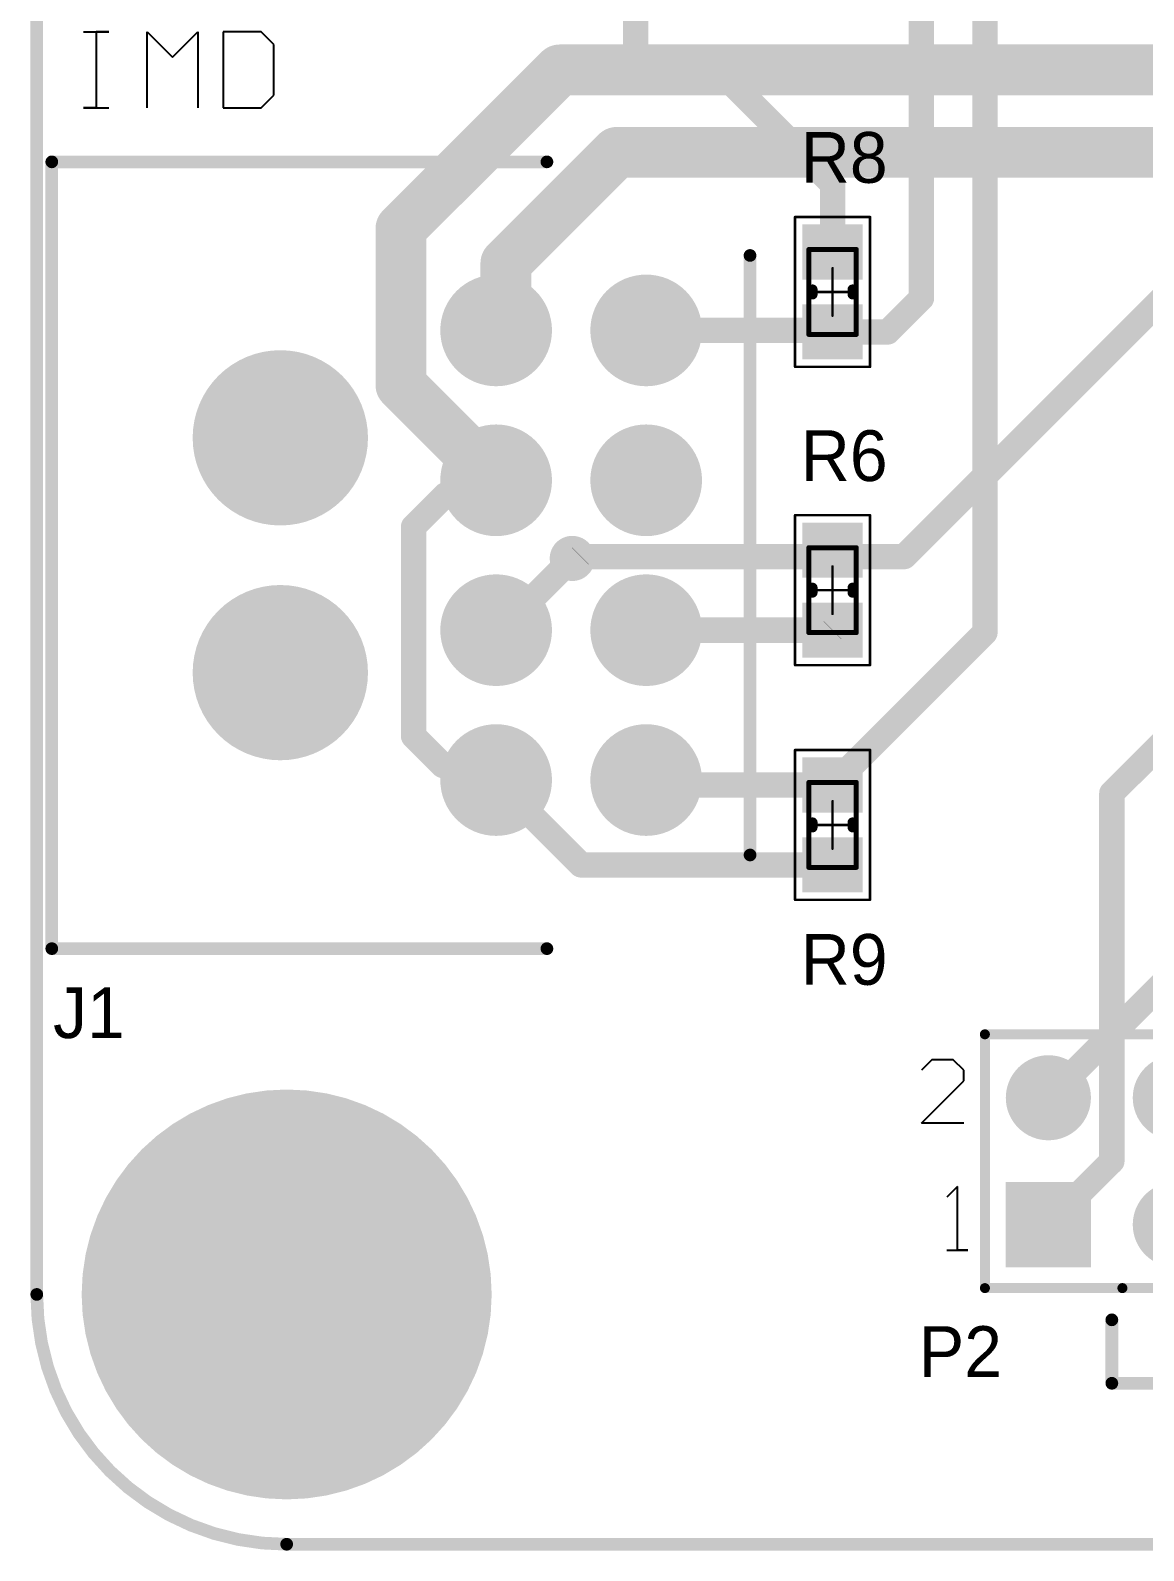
# Model space of a CAD drawing. Header units: millimetres. Extents: x 33 to 205, y 32 to 95.
# Drawn here: x 32.97 to 55.24, y 32.97 to 63.4 of the extents above; entities that cross this region are included whole.
import ezdxf

# ---------------------------------------------------------------- set-up
doc = ezdxf.new("R2010")
doc.units = ezdxf.units.MM
for name, color, linetype in [('BottomLayer', 5, 'Continuous'), ('BottomSolder', 6, 'Continuous'), ('Mechanical13', 56, 'Continuous'), ('Mechanical15', 56, 'Continuous'), ('Mechanical2', 216, 'Continuous'), ('MultiLayer', 9, 'Continuous'), ('PadHoleLayer', 156, 'Continuous'), ('TopLayer', 1, 'Continuous'), ('TopOverlay', 2, 'Continuous'), ('TopPaste', 8, 'Continuous'), ('TopSolder', 216, 'Continuous'), ('ViaHoleLayer', 16, 'Continuous')]:
    doc.layers.add(name, color=color, linetype=linetype)

# ---------------------------------------------------------------- blocks, each defined once
blk = doc.blocks.new('M________2X4_R_TH_9')
at = {"layer": 'BottomLayer', "const_width": 1.016}
for points in [[(-5.008001159999999, 7.320000599999999, 1), (-3.99200116, 7.320000599999999, 1)], [(-2.00799954, 7.320000599999999, 1), (-0.99199954, 7.320000599999999, 1)], [(0.99199954, 7.320000599999999, 1), (2.00799954, 7.320000599999999, 1)], [(3.99200116, 7.320000599999999, 1), (5.008001159999999, 7.320000599999999, 1)], [(-5.008001159999999, 4.318000000000001, 1), (-3.99200116, 4.318000000000001, 1)], [(-2.00799954, 4.318000000000001, 1), (-0.99199954, 4.318000000000001, 1)], [(0.99199954, 4.318000000000001, 1), (2.00799954, 4.318000000000001, 1)], [(3.99200116, 4.318000000000001, 1), (5.008001159999999, 4.318000000000001, 1)]]:
    blk.add_lwpolyline(points, format="xyb", close=True, dxfattribs=at)
at = {"layer": 'BottomSolder'}
for points, const_width in [([(-5.05880116, 7.320000599999999, 1), (-3.94120116, 7.320000599999999, 1)], 1.1176), ([(-2.05879954, 7.320000599999999, 1), (-0.94119954, 7.320000599999999, 1)], 1.1176), ([(0.94119954, 7.320000599999999, 1), (2.05879954, 7.320000599999999, 1)], 1.1176), ([(3.94120116, 7.320000599999999, 1), (5.05880116, 7.320000599999999, 1)], 1.1176), ([(-5.05880116, 4.318000000000001, 1), (-3.94120116, 4.318000000000001, 1)], 1.1176), ([(-2.05879954, 4.318000000000001, 1), (-0.94119954, 4.318000000000001, 1)], 1.1176), ([(0.94119954, 4.318000000000001, 1), (2.05879954, 4.318000000000001, 1)], 1.1176), ([(3.94120116, 4.318000000000001, 1), (5.05880116, 4.318000000000001, 1)], 1.1176), ([(-3.22699888, 0, 1), (-1.47300188, 0, 1)], 1.75399954), ([(1.47300188, 0, 1), (3.22699888, 0, 1)], 1.75399954)]:
    blk.add_lwpolyline(points, format="xyb", close=True, dxfattribs=dict(at, const_width=const_width))
at = {"layer": 'MultiLayer', "const_width": 1.016}
for points in [[(-5.008001159999999, 7.320000599999999, 1), (-3.99200116, 7.320000599999999, 1)], [(-2.00799954, 7.320000599999999, 1), (-0.99199954, 7.320000599999999, 1)], [(0.99199954, 7.320000599999999, 1), (2.00799954, 7.320000599999999, 1)], [(3.99200116, 7.320000599999999, 1), (5.008001159999999, 7.320000599999999, 1)], [(-5.008001159999999, 4.318000000000001, 1), (-3.99200116, 4.318000000000001, 1)], [(-2.00799954, 4.318000000000001, 1), (-0.99199954, 4.318000000000001, 1)], [(0.99199954, 4.318000000000001, 1), (2.00799954, 4.318000000000001, 1)], [(3.99200116, 4.318000000000001, 1), (5.008001159999999, 4.318000000000001, 1)]]:
    blk.add_lwpolyline(points, format="xyb", close=True, dxfattribs=at)
at = {"layer": 'PadHoleLayer'}
for points, const_width in [([(-4.75400116, 7.320000599999999, 1), (-4.24600116, 7.320000599999999, 1)], 0.508), ([(-1.75399954, 7.320000599999999, 1), (-1.24599954, 7.320000599999999, 1)], 0.508), ([(1.24599954, 7.320000599999999, 1), (1.75399954, 7.320000599999999, 1)], 0.508), ([(4.24600116, 7.320000599999999, 1), (4.75400116, 7.320000599999999, 1)], 0.508), ([(-4.75400116, 4.318000000000001, 1), (-4.24600116, 4.318000000000001, 1)], 0.508), ([(-1.75399954, 4.318000000000001, 1), (-1.24599954, 4.318000000000001, 1)], 0.508), ([(1.24599954, 4.318000000000001, 1), (1.75399954, 4.318000000000001, 1)], 0.508), ([(4.24600116, 4.318000000000001, 1), (4.75400116, 4.318000000000001, 1)], 0.508), ([(-3.09999888, 0, 1), (-1.60000188, 0, 1)], 1.49999954), ([(1.60000188, 0, 1), (3.09999888, 0, 1)], 1.49999954)]:
    blk.add_lwpolyline(points, format="xyb", close=True, dxfattribs=dict(at, const_width=const_width))
at = {"layer": 'TopLayer', "const_width": 1.016}
for points in [[(-5.008001159999999, 7.320000599999999, 1), (-3.99200116, 7.320000599999999, 1)], [(-2.00799954, 7.320000599999999, 1), (-0.99199954, 7.320000599999999, 1)], [(0.99199954, 7.320000599999999, 1), (2.00799954, 7.320000599999999, 1)], [(3.99200116, 7.320000599999999, 1), (5.008001159999999, 7.320000599999999, 1)], [(-5.008001159999999, 4.318000000000001, 1), (-3.99200116, 4.318000000000001, 1)], [(-2.00799954, 4.318000000000001, 1), (-0.99199954, 4.318000000000001, 1)], [(0.99199954, 4.318000000000001, 1), (2.00799954, 4.318000000000001, 1)], [(3.99200116, 4.318000000000001, 1), (5.008001159999999, 4.318000000000001, 1)]]:
    blk.add_lwpolyline(points, format="xyb", close=True, dxfattribs=at)
at = {"layer": 'TopOverlay', "const_width": 0.254}
for points in [[(6.000000699999999, 9.398), (-6.000000699999999, 9.398)], [(-7.874, -4.571999999999999), (-7.874, 5.334)], [(7.874, -4.571999999999999), (7.874, 5.334)], [(7.874, -4.571999999999999), (-7.874, -4.571999999999999)]]:
    blk.add_lwpolyline(points, dxfattribs=at)
at = {"layer": 'TopOverlay', "const_width": 0.127}
for points in [[(-6.0635007, 9.398, 1), (-5.9365007, 9.398, 1)], [(5.9365007, 9.398, 1), (6.0635007, 9.398, 1)], [(-7.9375, 5.334, 1), (-7.810499999999999, 5.334, 1)], [(7.810499999999999, 5.334, 1), (7.9375, 5.334, 1)], [(-7.9375, -4.571999999999999, 1), (-7.810499999999999, -4.571999999999999, 1)], [(-7.9375, -4.571999999999999, 1), (-7.810499999999999, -4.571999999999999, 1)], [(7.810499999999999, -4.571999999999999, 1), (7.9375, -4.571999999999999, 1)], [(7.810499999999999, -4.571999999999999, 1), (7.9375, -4.571999999999999, 1)]]:
    blk.add_lwpolyline(points, format="xyb", close=True, dxfattribs=at)
at = {"layer": 'TopSolder'}
for points, const_width in [([(-5.05880116, 7.320000599999999, 1), (-3.94120116, 7.320000599999999, 1)], 1.1176), ([(-2.05879954, 7.320000599999999, 1), (-0.94119954, 7.320000599999999, 1)], 1.1176), ([(0.94119954, 7.320000599999999, 1), (2.05879954, 7.320000599999999, 1)], 1.1176), ([(3.94120116, 7.320000599999999, 1), (5.05880116, 7.320000599999999, 1)], 1.1176), ([(-5.05880116, 4.318000000000001, 1), (-3.94120116, 4.318000000000001, 1)], 1.1176), ([(-2.05879954, 4.318000000000001, 1), (-0.94119954, 4.318000000000001, 1)], 1.1176), ([(0.94119954, 4.318000000000001, 1), (2.05879954, 4.318000000000001, 1)], 1.1176), ([(3.94120116, 4.318000000000001, 1), (5.05880116, 4.318000000000001, 1)], 1.1176), ([(-3.22699888, 0, 1), (-1.47300188, 0, 1)], 1.75399954), ([(1.47300188, 0, 1), (3.22699888, 0, 1)], 1.75399954)]:
    blk.add_lwpolyline(points, format="xyb", close=True, dxfattribs=dict(at, const_width=const_width))
blk = doc.blocks.new('RESC0603_1608__N_22')
at = {"layer": 'Mechanical13', "const_width": 0.0999998}
for points in [[(-0.8499983, 0.47499778), (0.8500008399999999, 0.47499778)], [(-0.8499983, 0.47499778), (-0.8499983, -0.47500032)], [(0.8500008399999999, 0.47499778), (0.8500008399999999, -0.47500032)], [(-0.8499983, -0.47500032), (0.8500008399999999, -0.47500032)]]:
    blk.add_lwpolyline(points, dxfattribs=at)
at = {"layer": 'Mechanical13', "const_width": 0.0499999}
for points in [[(-0.8749969799999999, 0.47499778, 1), (-0.8249996199999998, 0.47499778, 1)], [(-0.8749969799999999, 0.47499778, 1), (-0.8249996199999998, 0.47499778, 1)], [(0.8250021599999999, 0.47499778, 1), (0.87499952, 0.47499778, 1)], [(0.8250021599999999, 0.47499778, 1), (0.87499952, 0.47499778, 1)], [(-0.8749969799999999, -0.47500032, 1), (-0.8249996199999998, -0.47500032, 1)], [(-0.8749969799999999, -0.47500032, 1), (-0.8249996199999998, -0.47500032, 1)], [(0.8250021599999999, -0.47500032, 1), (0.87499952, -0.47500032, 1)], [(0.8250021599999999, -0.47500032, 1), (0.87499952, -0.47500032, 1)]]:
    blk.add_lwpolyline(points, format="xyb", close=True, dxfattribs=at)
at = {"layer": 'Mechanical15', "const_width": 0.0499999}
for points in [[(-1.49999954, 0.7499985), (1.50000208, 0.7499985)], [(-1.49999954, 0.7499985), (-1.49999954, -0.75000104)], [(1.50000208, 0.7499985), (1.50000208, -0.75000104)], [(2.54e-06, 0.47499778), (2.54e-06, -0.47500032)], [(-0.47499778, 0), (0.47500286, 0)], [(-1.49999954, -0.75000104), (1.50000208, -0.75000104)]]:
    blk.add_lwpolyline(points, dxfattribs=at)
at = {"layer": 'Mechanical15', "const_width": 0.02499868}
for points in [[(-1.51249888, 0.7499985, 1), (-1.4875002, 0.7499985, 1)], [(-1.51249888, 0.7499985, 1), (-1.4875002, 0.7499985, 1)], [(1.48750274, 0.7499985, 1), (1.51250142, 0.7499985, 1)], [(1.48750274, 0.7499985, 1), (1.51250142, 0.7499985, 1)], [(-0.0124968, 0.47499778, 1), (0.01250188, 0.47499778, 1)], [(-0.48749712, 0, 1), (-0.46249844, 0, 1)], [(0.46250352, 0, 1), (0.4875022, 0, 1)], [(-0.0124968, -0.47500032, 1), (0.01250188, -0.47500032, 1)], [(-1.51249888, -0.75000104, 1), (-1.4875002, -0.75000104, 1)], [(-1.51249888, -0.75000104, 1), (-1.4875002, -0.75000104, 1)], [(1.48750274, -0.75000104, 1), (1.51250142, -0.75000104, 1)], [(1.48750274, -0.75000104, 1), (1.51250142, -0.75000104, 1)]]:
    blk.add_lwpolyline(points, format="xyb", close=True, dxfattribs=at)
at = {"layer": 'TopLayer'}
for points in [[(-0.3499993, -0.499999), (-0.3499993, 0.499999), (-1.2499975, -0.499999), (-1.2499975, 0.499999)], [(1.25000004, -0.499999), (1.25000004, 0.499999), (0.35000184, -0.499999), (0.35000184, 0.499999)]]:
    blk.add_solid(points, dxfattribs=at)
at = {"layer": 'TopOverlay', "const_width": 0.1999996}
for points in [[(-0.0499999, 0.3999992), (0.0499999, 0.3999992)], [(-0.0499999, -0.3999992), (0.0499999, -0.3999992)]]:
    blk.add_lwpolyline(points, dxfattribs=at)
at = {"layer": 'TopOverlay', "const_width": 0.0999998}
for points in [[(-0.0999998, 0.3999992, 1), (0, 0.3999992, 1)], [(0, 0.3999992, 1), (0.0999998, 0.3999992, 1)], [(-0.0999998, -0.3999992, 1), (0, -0.3999992, 1)], [(0, -0.3999992, 1), (0.0999998, -0.3999992, 1)]]:
    blk.add_lwpolyline(points, format="xyb", close=True, dxfattribs=at)
at = {"layer": 'TopPaste'}
for points in [[(-0.3499993, -0.499999), (-0.3499993, 0.499999), (-1.2499975, -0.499999), (-1.2499975, 0.499999)], [(1.25000004, -0.499999), (1.25000004, 0.499999), (0.35000184, -0.499999), (0.35000184, 0.499999)]]:
    blk.add_solid(points, dxfattribs=at)
at = {"layer": 'TopSolder'}
for points in [[(-0.2483993, -0.601599), (-0.2483993, 0.601599), (-1.3515975, -0.601599), (-1.3515975, 0.601599)], [(1.35160004, -0.601599), (1.35160004, 0.601599), (0.24840184, -0.601599), (0.24840184, 0.601599)]]:
    blk.add_solid(points, dxfattribs=at)
blk = doc.blocks.new('RESC0603_1608__N_23')
at = {"layer": 'Mechanical13', "const_width": 0.0999998}
for points in [[(0.8500008399999999, 0.47499778), (-0.8499983, 0.47499778)], [(-0.8499983, -0.47500032), (-0.8499983, 0.47499778)], [(0.8500008399999999, -0.47500032), (0.8500008399999999, 0.47499778)], [(0.8500008399999999, -0.47500032), (-0.8499983, -0.47500032)]]:
    blk.add_lwpolyline(points, dxfattribs=at)
at = {"layer": 'Mechanical13', "const_width": 0.0499999}
for points in [[(-0.8749969799999999, 0.47499778, 1), (-0.8249996199999998, 0.47499778, 1)], [(-0.8749969799999999, 0.47499778, 1), (-0.8249996199999998, 0.47499778, 1)], [(0.8250021599999999, 0.47499778, 1), (0.87499952, 0.47499778, 1)], [(0.8250021599999999, 0.47499778, 1), (0.87499952, 0.47499778, 1)], [(-0.8749969799999999, -0.47500032, 1), (-0.8249996199999998, -0.47500032, 1)], [(-0.8749969799999999, -0.47500032, 1), (-0.8249996199999998, -0.47500032, 1)], [(0.8250021599999999, -0.47500032, 1), (0.87499952, -0.47500032, 1)], [(0.8250021599999999, -0.47500032, 1), (0.87499952, -0.47500032, 1)]]:
    blk.add_lwpolyline(points, format="xyb", close=True, dxfattribs=at)
at = {"layer": 'Mechanical15', "const_width": 0.0499999}
for points in [[(1.50000208, 0.7499985), (-1.49999954, 0.7499985)], [(-1.49999954, -0.75000104), (-1.49999954, 0.7499985)], [(1.50000208, -0.75000104), (1.50000208, 0.7499985)], [(2.54e-06, -0.47500032), (2.54e-06, 0.47499778)], [(0.47500286, 0), (-0.47499778, 0)], [(1.50000208, -0.75000104), (-1.49999954, -0.75000104)]]:
    blk.add_lwpolyline(points, dxfattribs=at)
at = {"layer": 'Mechanical15', "const_width": 0.02499868}
for points in [[(-1.51249888, 0.7499985, 1), (-1.4875002, 0.7499985, 1)], [(-1.51249888, 0.7499985, 1), (-1.4875002, 0.7499985, 1)], [(1.48750274, 0.7499985, 1), (1.51250142, 0.7499985, 1)], [(1.48750274, 0.7499985, 1), (1.51250142, 0.7499985, 1)], [(-0.0124968, 0.47499778, 1), (0.01250188, 0.47499778, 1)], [(-0.48749712, 0, 1), (-0.46249844, 0, 1)], [(0.46250352, 0, 1), (0.4875022, 0, 1)], [(-0.0124968, -0.47500032, 1), (0.01250188, -0.47500032, 1)], [(-1.51249888, -0.75000104, 1), (-1.4875002, -0.75000104, 1)], [(-1.51249888, -0.75000104, 1), (-1.4875002, -0.75000104, 1)], [(1.48750274, -0.75000104, 1), (1.51250142, -0.75000104, 1)], [(1.48750274, -0.75000104, 1), (1.51250142, -0.75000104, 1)]]:
    blk.add_lwpolyline(points, format="xyb", close=True, dxfattribs=at)
at = {"layer": 'TopLayer'}
for points in [[(-0.3499993, -0.499999), (-0.3499993, 0.499999), (-1.2499975, -0.499999), (-1.2499975, 0.499999)], [(1.25000004, -0.499999), (1.25000004, 0.499999), (0.35000184, -0.499999), (0.35000184, 0.499999)]]:
    blk.add_solid(points, dxfattribs=at)
at = {"layer": 'TopOverlay', "const_width": 0.1999996}
for points in [[(0.0499999, 0.3999992), (-0.0499999, 0.3999992)], [(0.0499999, -0.3999992), (-0.0499999, -0.3999992)]]:
    blk.add_lwpolyline(points, dxfattribs=at)
at = {"layer": 'TopOverlay', "const_width": 0.0999998}
for points in [[(-0.0999998, 0.3999992, 1), (0, 0.3999992, 1)], [(0, 0.3999992, 1), (0.0999998, 0.3999992, 1)], [(-0.0999998, -0.3999992, 1), (0, -0.3999992, 1)], [(0, -0.3999992, 1), (0.0999998, -0.3999992, 1)]]:
    blk.add_lwpolyline(points, format="xyb", close=True, dxfattribs=at)
at = {"layer": 'TopPaste'}
for points in [[(-0.3499993, -0.499999), (-0.3499993, 0.499999), (-1.2499975, -0.499999), (-1.2499975, 0.499999)], [(1.25000004, -0.499999), (1.25000004, 0.499999), (0.35000184, -0.499999), (0.35000184, 0.499999)]]:
    blk.add_solid(points, dxfattribs=at)
at = {"layer": 'TopSolder'}
for points in [[(-0.2483993, -0.601599), (-0.2483993, 0.601599), (-1.3515975, -0.601599), (-1.3515975, 0.601599)], [(1.35160004, -0.601599), (1.35160004, 0.601599), (0.24840184, -0.601599), (0.24840184, 0.601599)]]:
    blk.add_solid(points, dxfattribs=at)
blk = doc.blocks.new('RESC0603_1608__N_25')
at = {"layer": 'Mechanical13', "const_width": 0.0999998}
for points in [[(-0.8499983, 0.47499778), (0.8500008399999999, 0.47499778)], [(-0.8499983, 0.47499778), (-0.8499983, -0.47500032)], [(0.8500008399999999, 0.47499778), (0.8500008399999999, -0.47500032)], [(-0.8499983, -0.47500032), (0.8500008399999999, -0.47500032)]]:
    blk.add_lwpolyline(points, dxfattribs=at)
at = {"layer": 'Mechanical13', "const_width": 0.0499999}
for points in [[(-0.8749969799999999, 0.47499778, 1), (-0.8249996199999998, 0.47499778, 1)], [(-0.8749969799999999, 0.47499778, 1), (-0.8249996199999998, 0.47499778, 1)], [(0.8250021599999999, 0.47499778, 1), (0.87499952, 0.47499778, 1)], [(0.8250021599999999, 0.47499778, 1), (0.87499952, 0.47499778, 1)], [(-0.8749969799999999, -0.47500032, 1), (-0.8249996199999998, -0.47500032, 1)], [(-0.8749969799999999, -0.47500032, 1), (-0.8249996199999998, -0.47500032, 1)], [(0.8250021599999999, -0.47500032, 1), (0.87499952, -0.47500032, 1)], [(0.8250021599999999, -0.47500032, 1), (0.87499952, -0.47500032, 1)]]:
    blk.add_lwpolyline(points, format="xyb", close=True, dxfattribs=at)
at = {"layer": 'Mechanical15', "const_width": 0.0499999}
for points in [[(-1.49999954, 0.7499985), (1.50000208, 0.7499985)], [(-1.49999954, 0.7499985), (-1.49999954, -0.75000104)], [(1.50000208, 0.7499985), (1.50000208, -0.75000104)], [(2.54e-06, 0.47499778), (2.54e-06, -0.47500032)], [(-0.47499778, 0), (0.47500286, 0)], [(-1.49999954, -0.75000104), (1.50000208, -0.75000104)]]:
    blk.add_lwpolyline(points, dxfattribs=at)
at = {"layer": 'Mechanical15', "const_width": 0.02499868}
for points in [[(-1.51249888, 0.7499985, 1), (-1.4875002, 0.7499985, 1)], [(-1.51249888, 0.7499985, 1), (-1.4875002, 0.7499985, 1)], [(1.48750274, 0.7499985, 1), (1.51250142, 0.7499985, 1)], [(1.48750274, 0.7499985, 1), (1.51250142, 0.7499985, 1)], [(-0.0124968, 0.47499778, 1), (0.01250188, 0.47499778, 1)], [(-0.48749712, 0, 1), (-0.46249844, 0, 1)], [(0.46250352, 0, 1), (0.4875022, 0, 1)], [(-0.0124968, -0.47500032, 1), (0.01250188, -0.47500032, 1)], [(-1.51249888, -0.75000104, 1), (-1.4875002, -0.75000104, 1)], [(-1.51249888, -0.75000104, 1), (-1.4875002, -0.75000104, 1)], [(1.48750274, -0.75000104, 1), (1.51250142, -0.75000104, 1)], [(1.48750274, -0.75000104, 1), (1.51250142, -0.75000104, 1)]]:
    blk.add_lwpolyline(points, format="xyb", close=True, dxfattribs=at)
at = {"layer": 'TopLayer'}
for points in [[(-0.3499993, -0.499999), (-0.3499993, 0.499999), (-1.2499975, -0.499999), (-1.2499975, 0.499999)], [(1.25000004, -0.499999), (1.25000004, 0.499999), (0.35000184, -0.499999), (0.35000184, 0.499999)]]:
    blk.add_solid(points, dxfattribs=at)
at = {"layer": 'TopOverlay', "const_width": 0.1999996}
for points in [[(-0.0499999, 0.3999992), (0.0499999, 0.3999992)], [(-0.0499999, -0.3999992), (0.0499999, -0.3999992)]]:
    blk.add_lwpolyline(points, dxfattribs=at)
at = {"layer": 'TopOverlay', "const_width": 0.0999998}
for points in [[(-0.0999998, 0.3999992, 1), (0, 0.3999992, 1)], [(0, 0.3999992, 1), (0.0999998, 0.3999992, 1)], [(-0.0999998, -0.3999992, 1), (0, -0.3999992, 1)], [(0, -0.3999992, 1), (0.0999998, -0.3999992, 1)]]:
    blk.add_lwpolyline(points, format="xyb", close=True, dxfattribs=at)
at = {"layer": 'TopPaste'}
for points in [[(-0.3499993, -0.499999), (-0.3499993, 0.499999), (-1.2499975, -0.499999), (-1.2499975, 0.499999)], [(1.25000004, -0.499999), (1.25000004, 0.499999), (0.35000184, -0.499999), (0.35000184, 0.499999)]]:
    blk.add_solid(points, dxfattribs=at)
at = {"layer": 'TopSolder'}
for points in [[(-0.2483993, -0.601599), (-0.2483993, 0.601599), (-1.3515975, -0.601599), (-1.3515975, 0.601599)], [(1.35160004, -0.601599), (1.35160004, 0.601599), (0.24840184, -0.601599), (0.24840184, 0.601599)]]:
    blk.add_solid(points, dxfattribs=at)
blk = doc.blocks.new('HDR2X3_48')
at = {"layer": 'BottomLayer', "const_width": 0.7499985}
for points in [[(-0.37500052, 2.54, 1), (0.37500052, 2.54, 1)], [(2.16499948, 2.54, 1), (2.91500052, 2.54, 1)], [(4.70499948, 2.54, 1), (5.45500052, 2.54, 1)], [(2.16499948, 0, 1), (2.91500052, 0, 1)], [(4.70499948, 0, 1), (5.45500052, 0, 1)]]:
    blk.add_lwpolyline(points, format="xyb", close=True, dxfattribs=at)
at = {"layer": 'BottomLayer'}
blk.add_solid([(-0.7499985, -0.7499985), (0.7499985, -0.7499985), (-0.7499985, 0.7499985), (0.7499985, 0.7499985)], dxfattribs=at)
at = {"layer": 'BottomSolder', "const_width": 0.8515985}
for points in [[(-0.42580052, 2.54, 1), (0.42580052, 2.54, 1)], [(2.11419948, 2.54, 1), (2.96580052, 2.54, 1)], [(4.654199479999999, 2.54, 1), (5.50580052, 2.54, 1)], [(2.11419948, 0, 1), (2.96580052, 0, 1)], [(4.654199479999999, 0, 1), (5.50580052, 0, 1)]]:
    blk.add_lwpolyline(points, format="xyb", close=True, dxfattribs=at)
at = {"layer": 'BottomSolder'}
blk.add_solid([(-0.8515985, -0.8515985), (0.8515985, -0.8515985), (-0.8515985, 0.8515985), (0.8515985, 0.8515985)], dxfattribs=at)
at = {"layer": 'MultiLayer', "const_width": 0.7499985}
for points in [[(-0.37500052, 2.54, 1), (0.37500052, 2.54, 1)], [(2.16499948, 2.54, 1), (2.91500052, 2.54, 1)], [(4.70499948, 2.54, 1), (5.45500052, 2.54, 1)], [(2.16499948, 0, 1), (2.91500052, 0, 1)], [(4.70499948, 0, 1), (5.45500052, 0, 1)]]:
    blk.add_lwpolyline(points, format="xyb", close=True, dxfattribs=at)
at = {"layer": 'MultiLayer'}
blk.add_solid([(-0.7499985, -0.7499985), (0.7499985, -0.7499985), (-0.7499985, 0.7499985), (0.7499985, 0.7499985)], dxfattribs=at)
at = {"layer": 'PadHoleLayer', "const_width": 0.4499991}
for points in [[(-0.22500082, 2.54, 1), (0.22500082, 2.54, 1)], [(2.31499918, 2.54, 1), (2.76500082, 2.54, 1)], [(4.85499918, 2.54, 1), (5.30500082, 2.54, 1)], [(-0.22500082, 0, 1), (0.22500082, 0, 1)], [(2.31499918, 0, 1), (2.76500082, 0, 1)], [(4.85499918, 0, 1), (5.30500082, 0, 1)]]:
    blk.add_lwpolyline(points, format="xyb", close=True, dxfattribs=at)
at = {"layer": 'TopLayer', "const_width": 0.7499985}
for points in [[(-0.37500052, 2.54, 1), (0.37500052, 2.54, 1)], [(2.16499948, 2.54, 1), (2.91500052, 2.54, 1)], [(4.70499948, 2.54, 1), (5.45500052, 2.54, 1)], [(2.16499948, 0, 1), (2.91500052, 0, 1)], [(4.70499948, 0, 1), (5.45500052, 0, 1)]]:
    blk.add_lwpolyline(points, format="xyb", close=True, dxfattribs=at)
at = {"layer": 'TopLayer'}
blk.add_solid([(-0.7499985, -0.7499985), (0.7499985, -0.7499985), (-0.7499985, 0.7499985), (0.7499985, 0.7499985)], dxfattribs=at)
at = {"layer": 'TopOverlay'}
for p, q in [((-2.32840276, 3.30158852), (-2.54, 3.08999128)), ((-1.90520574, 3.30158852), (-2.32840276, 3.30158852)), ((-1.69360596, 3.08999128), (-1.90520574, 3.30158852)), ((-1.69360596, 2.87839404), (-1.69360596, 3.08999128)), ((7.02719702, 3.08999128), (6.604, 2.66679426)), ((7.450394039999999, 3.30158852), (7.02719702, 3.08999128)), ((-2.54, 2.032), (-1.69360596, 2.87839404)), ((6.604, 2.66679426), (6.604, 2.24359724)), ((7.23879426, 2.66679426), (6.604, 2.66679426)), ((7.450394039999999, 2.45519702), (7.23879426, 2.66679426)), ((7.450394039999999, 2.24359724), (7.450394039999999, 2.45519702)), ((6.604, 2.24359724), (6.815597239999999, 2.032)), ((7.23879426, 2.032), (7.450394039999999, 2.24359724)), ((-1.69360596, 2.032), (-2.54, 2.032)), ((6.815597239999999, 2.032), (7.23879426, 2.032)), ((-1.82040276, 0.76158852), (-2.032, 0.54999128)), ((-1.82040276, -0.508), (-1.82040276, 0.76158852)), ((7.450394039999999, 0.76158852), (6.604, 0.76158852)), ((6.604, 0.76158852), (6.604, 0.12679426)), ((6.604, 0.12679426), (7.02719702, 0.33839404)), ((7.02719702, 0.33839404), (7.23879426, 0.33839404)), ((7.23879426, 0.33839404), (7.450394039999999, 0.12679426)), ((7.450394039999999, 0.12679426), (7.450394039999999, -0.29640276)), ((6.815597239999999, -0.508), (6.604, -0.29640276)), ((7.450394039999999, -0.29640276), (7.23879426, -0.508)), ((-2.032, -0.508), (-1.60880298, -0.508)), ((-1.60880298, -0.508), (-1.82040276, -0.508)), ((7.23879426, -0.508), (6.815597239999999, -0.508))]:
    blk.add_line(p, q, dxfattribs=at)
at = {"layer": 'TopOverlay', "const_width": 0.1999996}
for points in [[(-1.27, -1.27), (-1.27, 3.81)], [(-1.27, 3.81), (6.35, 3.81)], [(6.35, -1.27), (6.35, 3.81)], [(-1.27, -1.27), (6.35, -1.27)], [(1.4816836, -1.27), (6.35, -1.27)]]:
    blk.add_lwpolyline(points, dxfattribs=at)
at = {"layer": 'TopOverlay', "const_width": 0.0999998}
for points in [[(-1.3199999, 3.81, 1), (-1.2200001, 3.81, 1)], [(-1.3199999, 3.81, 1), (-1.2200001, 3.81, 1)], [(6.300000099999999, 3.81, 1), (6.399999899999999, 3.81, 1)], [(6.300000099999999, 3.81, 1), (6.399999899999999, 3.81, 1)], [(-1.3199999, -1.27, 1), (-1.2200001, -1.27, 1)], [(-1.3199999, -1.27, 1), (-1.2200001, -1.27, 1)], [(1.4316837, -1.27, 1), (1.5316835, -1.27, 1)], [(6.300000099999999, -1.27, 1), (6.399999899999999, -1.27, 1)], [(6.300000099999999, -1.27, 1), (6.399999899999999, -1.27, 1)], [(6.300000099999999, -1.27, 1), (6.399999899999999, -1.27, 1)]]:
    blk.add_lwpolyline(points, format="xyb", close=True, dxfattribs=at)
at = {"layer": 'TopSolder', "const_width": 0.8515985}
for points in [[(-0.42580052, 2.54, 1), (0.42580052, 2.54, 1)], [(2.11419948, 2.54, 1), (2.96580052, 2.54, 1)], [(4.654199479999999, 2.54, 1), (5.50580052, 2.54, 1)], [(2.11419948, 0, 1), (2.96580052, 0, 1)], [(4.654199479999999, 0, 1), (5.50580052, 0, 1)]]:
    blk.add_lwpolyline(points, format="xyb", close=True, dxfattribs=at)
at = {"layer": 'TopSolder'}
blk.add_solid([(-0.8515985, -0.8515985), (0.8515985, -0.8515985), (-0.8515985, 0.8515985), (0.8515985, 0.8515985)], dxfattribs=at)

msp = doc.modelspace()

# ---------------------------------------------------------------- linework, layer by layer
at = {"layer": 'BottomLayer'}
for points, const_width in [([(45.08499999999999, 62.64275), (45.08499999999999, 68.199)], 0.508), ([(45.05325, 62.61099999999999), (87.122, 62.61099999999999)], 1.016), ([(45.05325, 62.61099999999999), (45.08499999999999, 62.64275)], 0.508), ([(44.98975, 60.95999999999999), (182.3085, 60.95999999999999)], 1.016), ([(50.45620083999999, 52.86920083999999), (57.023, 59.43599999999999)], 0.508), ([(43.815, 52.832), (43.85173602, 52.86873602)], 0.508), ([(43.85173602, 52.86873602), (43.9875041, 52.86873602)], 0.508), ([(43.9875041, 52.86873602), (43.98796891999999, 52.86920083999999)], 0.508), ([(43.98796891999999, 52.86920083999999), (50.45620083999999, 52.86920083999999)], 0.508), ([(53.34, 42.037), (56.3420006, 45.03900059999999)], 0.508)]:
    msp.add_lwpolyline(points, dxfattribs=dict(at, const_width=const_width))
for points, const_width in [([(44.79924999999999, 62.61099999999999, 1), (45.30725, 62.61099999999999, 1)], 0.508), ([(44.87824908, 62.61099999999999, 1), (45.22825092, 62.61099999999999, 1)], 0.3499993), ([(44.92625, 62.61099999999999, 1), (45.18025, 62.61099999999999, 1)], 0.254), ([(44.958, 62.64275, 1), (45.212, 62.64275, 1)], 0.254), ([(44.958, 62.64275, 1), (45.212, 62.64275, 1)], 0.254), ([(44.73575, 60.95999999999999, 1), (45.24375, 60.95999999999999, 1)], 0.508), ([(44.81474908, 60.95999999999999, 1), (45.16475092, 60.95999999999999, 1)], 0.3499993), ([(43.63999908, 52.832, 1), (43.99000092, 52.832, 1)], 0.3499993), ([(43.688, 52.832, 1), (43.942, 52.832, 1)], 0.254), ([(43.72473601999999, 52.86873602, 1), (43.97873602, 52.86873602, 1)], 0.254), ([(43.72473601999999, 52.86873602, 1), (43.97873602, 52.86873602, 1)], 0.254), ([(43.8605041, 52.86873602, 1), (44.1145041, 52.86873602, 1)], 0.254), ([(43.8605041, 52.86873602, 1), (44.1145041, 52.86873602, 1)], 0.254), ([(43.86096892, 52.86920083999999, 1), (44.11496892, 52.86920083999999, 1)], 0.254), ([(43.86096892, 52.86920083999999, 1), (44.11496892, 52.86920083999999, 1)], 0.254), ([(50.32920084, 52.86920083999999, 1), (50.58320084, 52.86920083999999, 1)], 0.254), ([(50.32920084, 52.86920083999999, 1), (50.58320084, 52.86920083999999, 1)], 0.254), ([(36.09974999999999, 38.09999999999999, 1), (40.10025, 38.09999999999999, 1)], 4.0005), ([(53.213, 42.037, 1), (53.467, 42.037, 1)], 0.254)]:
    msp.add_lwpolyline(points, format="xyb", close=True, dxfattribs=dict(at, const_width=const_width))
at = {"layer": 'BottomSolder'}
for points, const_width in [([(44.82744907999999, 62.61099999999999, 1), (45.27905092, 62.61099999999999, 1)], 0.4515993), ([(44.76394908, 60.95999999999999, 1), (45.21555092, 60.95999999999999, 1)], 0.4515993), ([(43.58919907999999, 52.832, 1), (44.04080092, 52.832, 1)], 0.4515993), ([(36.04895, 38.09999999999999, 1), (40.15105, 38.09999999999999, 1)], 4.1021)]:
    msp.add_lwpolyline(points, format="xyb", close=True, dxfattribs=dict(at, const_width=const_width))
at = {"layer": 'Mechanical2', "const_width": 0.254}
for points in [[(33.09999984, 38.09999999999999), (33.09999984, 88.09999905999999)], [(38.09999999999999, 33.09998968), (205.10500762, 33.09998968)]]:
    msp.add_lwpolyline(points, dxfattribs=at)
at = {"layer": 'Mechanical2', "const_width": 0.127}
for points in [[(33.03649984, 38.09999999999999, 1), (33.16349984, 38.09999999999999, 1)], [(33.03649984, 38.09999999999999, 1), (33.16349984, 38.09999999999999, 1)], [(38.0365, 33.09999984, 1), (38.1635, 33.09999984, 1)], [(38.0365, 33.09998968, 1), (38.1635, 33.09998968, 1)]]:
    msp.add_lwpolyline(points, format="xyb", close=True, dxfattribs=at)
at = {"layer": 'Mechanical2', "const_width": 0.254}
msp.add_lwpolyline([(38.09999999999999, 33.09999984, -0.4142135623730951), (33.09999984, 38.09999999999999)], format="xyb", dxfattribs=at)
at = {"layer": 'MultiLayer'}
for points, const_width in [([(44.87824908, 62.61099999999999, 1), (45.22825092, 62.61099999999999, 1)], 0.3499993), ([(44.81474908, 60.95999999999999, 1), (45.16475092, 60.95999999999999, 1)], 0.3499993), ([(43.63999908, 52.832, 1), (43.99000092, 52.832, 1)], 0.3499993), ([(36.09974999999999, 38.09999999999999, 1), (40.10025, 38.09999999999999, 1)], 4.0005)]:
    msp.add_lwpolyline(points, format="xyb", close=True, dxfattribs=dict(at, const_width=const_width))
at = {"layer": 'PadHoleLayer', "const_width": 2.0955}
msp.add_lwpolyline([(37.05225, 38.09999999999999, 1), (39.14774999999999, 38.09999999999999, 1)], format="xyb", close=True, dxfattribs=at)
at = {"layer": 'TopLayer'}
for points, const_width in [([(50.8, 58.039), (50.8, 64.77)], 0.508), ([(52.06999999999999, 51.34600093999999), (52.06999999999999, 63.881)], 0.508), ([(40.386, 59.43599999999999), (43.561, 62.61099999999999)], 1.016), ([(43.561, 62.61099999999999), (45.05325, 62.61099999999999)], 1.016), ([(45.05325, 62.61099999999999), (46.736, 62.61099999999999)], 0.508), ([(46.736, 62.61099999999999), (49.022, 60.325)], 0.508), ([(42.48540144, 58.74140144), (44.704, 60.95999999999999)], 1.016), ([(44.704, 60.95999999999999), (44.98975, 60.95999999999999)], 1.016), ([(49.022, 58.96599839999999), (49.022, 60.325)], 0.508), ([(40.386, 56.30099992), (40.386, 59.43599999999999)], 1.016), ([(42.48540144, 57.59040297999999), (42.48540144, 58.74140144)], 1.016), ([(50.12699906, 57.36599906), (50.8, 58.039)], 0.508), ([(42.291, 57.39600154), (42.48540144, 57.59040297999999)], 1.016), ([(45.29300059999999, 57.39600154), (48.99199752, 57.39600154)], 0.508), ([(48.99199752, 57.39600154), (49.022, 57.36599906)], 0.508), ([(49.022, 57.36599906), (50.12699906, 57.36599906)], 0.508), ([(54.60999999999999, 48.133), (63.75399999999999, 57.27699999999999)], 0.508), ([(40.386, 56.30099992), (42.291, 54.39599991999999)], 1.016), ([(41.99939784, 54.10439776), (42.291, 54.39599991999999)], 0.508), ([(40.64, 53.467), (41.27739776, 54.10439776)], 0.508), ([(41.27739776, 54.10439776), (41.99939784, 54.10439776)], 0.508), ([(40.64, 49.276), (40.64, 53.467)], 0.508), ([(48.8941999, 52.86920083999999), (49.022, 52.99700094)], 0.508), ([(42.37900084, 51.39600084), (43.815, 52.832)], 0.508), ([(43.815, 52.832), (43.85220083999999, 52.86920083999999)], 0.508), ([(43.85220083999999, 52.86920083999999), (48.8941999, 52.86920083999999)], 0.508), ([(42.291, 51.39600084), (42.37900084, 51.39600084)], 0.508), ([(45.29300059999999, 51.39600084), (49.02099923999999, 51.39600084)], 0.508), ([(49.02099923999999, 51.39600084), (49.022, 51.3970016)], 0.508), ([(49.022, 48.29800093999999), (52.06999999999999, 51.34600093999999)], 0.508), ([(40.64, 49.276), (41.22839861999999, 48.68760138)], 0.508), ([(41.22839861999999, 48.68760138), (41.99939784, 48.68760138)], 0.508), ([(41.99939784, 48.68760138), (42.291, 48.39599921999999)], 0.508), ([(42.291, 48.39599921999999), (43.98899762, 46.6980016)], 0.508), ([(45.29300059999999, 48.39599921999999), (45.39099888, 48.29800093999999)], 0.508), ([(45.39099888, 48.29800093999999), (49.022, 48.29800093999999)], 0.508), ([(54.60999999999999, 40.767), (54.60999999999999, 48.133)], 0.508), ([(43.98899762, 46.6980016), (49.022, 46.6980016)], 0.508), ([(53.34, 39.49699999999999), (54.60999999999999, 40.767)], 0.508)]:
    msp.add_lwpolyline(points, dxfattribs=dict(at, const_width=const_width))
for points, const_width in [([(43.307, 62.61099999999999, 1), (43.815, 62.61099999999999, 1)], 0.508), ([(43.307, 62.61099999999999, 1), (43.815, 62.61099999999999, 1)], 0.508), ([(44.79924999999999, 62.61099999999999, 1), (45.30725, 62.61099999999999, 1)], 0.508), ([(44.87824908, 62.61099999999999, 1), (45.22825092, 62.61099999999999, 1)], 0.3499993), ([(44.92625, 62.61099999999999, 1), (45.18025, 62.61099999999999, 1)], 0.254), ([(46.60899999999999, 62.61099999999999, 1), (46.863, 62.61099999999999, 1)], 0.254), ([(46.60899999999999, 62.61099999999999, 1), (46.863, 62.61099999999999, 1)], 0.254), ([(44.45, 60.95999999999999, 1), (44.958, 60.95999999999999, 1)], 0.508), ([(44.45, 60.95999999999999, 1), (44.958, 60.95999999999999, 1)], 0.508), ([(44.73575, 60.95999999999999, 1), (45.24375, 60.95999999999999, 1)], 0.508), ([(44.81474908, 60.95999999999999, 1), (45.16475092, 60.95999999999999, 1)], 0.3499993), ([(48.895, 60.325, 1), (49.149, 60.325, 1)], 0.254), ([(48.895, 60.325, 1), (49.149, 60.325, 1)], 0.254), ([(40.132, 59.43599999999999, 1), (40.64, 59.43599999999999, 1)], 0.508), ([(40.132, 59.43599999999999, 1), (40.64, 59.43599999999999, 1)], 0.508), ([(42.23140144, 58.74140144, 1), (42.73940144, 58.74140144, 1)], 0.508), ([(42.23140144, 58.74140144, 1), (42.73940144, 58.74140144, 1)], 0.508), ([(48.895, 58.96599839999999, 1), (49.149, 58.96599839999999, 1)], 0.254), ([(50.673, 58.039, 1), (50.92699999999999, 58.039, 1)], 0.254), ([(50.673, 58.039, 1), (50.92699999999999, 58.039, 1)], 0.254), ([(42.037, 57.39600154, 1), (42.545, 57.39600154, 1)], 0.508), ([(42.23140144, 57.59040297999999, 1), (42.73940144, 57.59040297999999, 1)], 0.508), ([(42.23140144, 57.59040297999999, 1), (42.73940144, 57.59040297999999, 1)], 0.508), ([(45.1660006, 57.39600154, 1), (45.4200006, 57.39600154, 1)], 0.254), ([(48.86499752, 57.39600154, 1), (49.11899752, 57.39600154, 1)], 0.254), ([(48.86499752, 57.39600154, 1), (49.11899752, 57.39600154, 1)], 0.254), ([(48.895, 57.36599906, 1), (49.149, 57.36599906, 1)], 0.254), ([(48.895, 57.36599906, 1), (49.149, 57.36599906, 1)], 0.254), ([(49.99999905999999, 57.36599906, 1), (50.25399906, 57.36599906, 1)], 0.254), ([(49.99999905999999, 57.36599906, 1), (50.25399906, 57.36599906, 1)], 0.254), ([(40.132, 56.30099992, 1), (40.64, 56.30099992, 1)], 0.508), ([(40.132, 56.30099992, 1), (40.64, 56.30099992, 1)], 0.508), ([(42.037, 54.39599991999999, 1), (42.545, 54.39599991999999, 1)], 0.508), ([(42.16399999999999, 54.39599991999999, 1), (42.418, 54.39599991999999, 1)], 0.254), ([(41.15039776, 54.10439776, 1), (41.40439775999999, 54.10439776, 1)], 0.254), ([(41.15039776, 54.10439776, 1), (41.40439775999999, 54.10439776, 1)], 0.254), ([(41.87239784, 54.10439776, 1), (42.12639784, 54.10439776, 1)], 0.254), ([(41.87239784, 54.10439776, 1), (42.12639784, 54.10439776, 1)], 0.254), ([(40.513, 53.467, 1), (40.767, 53.467, 1)], 0.254), ([(40.513, 53.467, 1), (40.767, 53.467, 1)], 0.254), ([(48.895, 52.99700094, 1), (49.149, 52.99700094, 1)], 0.254), ([(43.63999908, 52.832, 1), (43.99000092, 52.832, 1)], 0.3499993), ([(43.688, 52.832, 1), (43.942, 52.832, 1)], 0.254), ([(43.688, 52.832, 1), (43.942, 52.832, 1)], 0.254), ([(43.72520084, 52.86920083999999, 1), (43.97920084, 52.86920083999999, 1)], 0.254), ([(43.72520084, 52.86920083999999, 1), (43.97920084, 52.86920083999999, 1)], 0.254), ([(48.76719989999999, 52.86920083999999, 1), (49.0211999, 52.86920083999999, 1)], 0.254), ([(48.76719989999999, 52.86920083999999, 1), (49.0211999, 52.86920083999999, 1)], 0.254), ([(42.16399999999999, 51.39600084, 1), (42.418, 51.39600084, 1)], 0.254), ([(42.25200083999999, 51.39600084, 1), (42.50600084, 51.39600084, 1)], 0.254), ([(42.25200083999999, 51.39600084, 1), (42.50600084, 51.39600084, 1)], 0.254), ([(45.1660006, 51.39600084, 1), (45.4200006, 51.39600084, 1)], 0.254), ([(48.89399923999999, 51.39600084, 1), (49.14799924, 51.39600084, 1)], 0.254), ([(48.89399923999999, 51.39600084, 1), (49.14799924, 51.39600084, 1)], 0.254), ([(48.895, 51.3970016, 1), (49.149, 51.3970016, 1)], 0.254), ([(51.943, 51.34600093999999, 1), (52.197, 51.34600093999999, 1)], 0.254), ([(51.943, 51.34600093999999, 1), (52.197, 51.34600093999999, 1)], 0.254), ([(40.513, 49.276, 1), (40.767, 49.276, 1)], 0.254), ([(40.513, 49.276, 1), (40.767, 49.276, 1)], 0.254), ([(41.10139862, 48.68760138, 1), (41.35539862, 48.68760138, 1)], 0.254), ([(41.10139862, 48.68760138, 1), (41.35539862, 48.68760138, 1)], 0.254), ([(41.87239784, 48.68760138, 1), (42.12639784, 48.68760138, 1)], 0.254), ([(41.87239784, 48.68760138, 1), (42.12639784, 48.68760138, 1)], 0.254), ([(42.16399999999999, 48.39599921999999, 1), (42.418, 48.39599921999999, 1)], 0.254), ([(42.16399999999999, 48.39599921999999, 1), (42.418, 48.39599921999999, 1)], 0.254), ([(45.1660006, 48.39599921999999, 1), (45.4200006, 48.39599921999999, 1)], 0.254), ([(45.26399888, 48.29800093999999, 1), (45.51799888, 48.29800093999999, 1)], 0.254), ([(45.26399888, 48.29800093999999, 1), (45.51799888, 48.29800093999999, 1)], 0.254), ([(48.895, 48.29800093999999, 1), (49.149, 48.29800093999999, 1)], 0.254), ([(48.895, 48.29800093999999, 1), (49.149, 48.29800093999999, 1)], 0.254), ([(54.483, 48.133, 1), (54.73699999999999, 48.133, 1)], 0.254), ([(54.483, 48.133, 1), (54.73699999999999, 48.133, 1)], 0.254), ([(43.86199762, 46.6980016, 1), (44.11599761999999, 46.6980016, 1)], 0.254), ([(43.86199762, 46.6980016, 1), (44.11599761999999, 46.6980016, 1)], 0.254), ([(48.895, 46.6980016, 1), (49.149, 46.6980016, 1)], 0.254), ([(36.09974999999999, 38.09999999999999, 1), (40.10025, 38.09999999999999, 1)], 4.0005), ([(54.483, 40.767, 1), (54.73699999999999, 40.767, 1)], 0.254), ([(54.483, 40.767, 1), (54.73699999999999, 40.767, 1)], 0.254), ([(53.213, 39.49699999999999, 1), (53.467, 39.49699999999999, 1)], 0.254)]:
    msp.add_lwpolyline(points, format="xyb", close=True, dxfattribs=dict(at, const_width=const_width))
at = {"layer": 'TopOverlay'}
for p, q in [((34.036, 63.37250723999999), (34.5438349, 63.37250723999999)), ((34.5438349, 63.37250723999999), (34.28991872, 63.37250723999999)), ((34.28991872, 63.37250723999999), (34.28991872, 61.849)), ((35.30558852, 61.849), (35.30558852, 63.37250723999999)), ((35.30558852, 63.37250723999999), (35.81342342, 62.86467233999999)), ((35.81342342, 62.86467233999999), (36.32126086, 63.37250723999999)), ((36.32126086, 63.37250723999999), (36.32126086, 61.849)), ((36.82909576, 63.37250723999999), (36.82909576, 61.849)), ((37.59084937999999, 63.37250723999999), (36.82909576, 63.37250723999999)), ((37.8447681, 63.11858852), (37.59084937999999, 63.37250723999999)), ((37.8447681, 62.10291872), (37.8447681, 63.11858852)), ((37.59084937999999, 61.849), (37.8447681, 62.10291872)), ((34.28991872, 61.849), (34.036, 61.849)), ((34.036, 61.849), (34.5438349, 61.849)), ((36.82909576, 61.849), (37.59084937999999, 61.849))]:
    msp.add_line(p, q, dxfattribs=at)
at = {"layer": 'TopOverlay', "const_width": 0.254}
for points in [[(54.60999999999999, 36.322), (54.60999999999999, 37.592)], [(54.60999999999999, 36.322), (57.15, 36.322)]]:
    msp.add_lwpolyline(points, dxfattribs=at)
at = {"layer": 'TopOverlay', "const_width": 0.127}
for points in [[(54.54649999999999, 37.592, 1), (54.67349999999999, 37.592, 1)], [(54.54649999999999, 36.322, 1), (54.67349999999999, 36.322, 1)], [(54.54649999999999, 36.322, 1), (54.67349999999999, 36.322, 1)]]:
    msp.add_lwpolyline(points, format="xyb", close=True, dxfattribs=at)
at = {"layer": 'TopSolder'}
for points, const_width in [([(44.82744907999999, 62.61099999999999, 1), (45.27905092, 62.61099999999999, 1)], 0.4515993), ([(44.76394908, 60.95999999999999, 1), (45.21555092, 60.95999999999999, 1)], 0.4515993), ([(43.58919907999999, 52.832, 1), (44.04080092, 52.832, 1)], 0.4515993), ([(36.04895, 38.09999999999999, 1), (40.15105, 38.09999999999999, 1)], 4.1021)]:
    msp.add_lwpolyline(points, format="xyb", close=True, dxfattribs=dict(at, const_width=const_width))
at = {"layer": 'ViaHoleLayer', "const_width": 0.1999996}
for points in [[(44.9532502, 62.61099999999999, 1), (45.1532498, 62.61099999999999, 1)], [(44.88975019999999, 60.95999999999999, 1), (45.0897498, 60.95999999999999, 1)], [(43.7150002, 52.832, 1), (43.9149998, 52.832, 1)]]:
    msp.add_lwpolyline(points, format="xyb", close=True, dxfattribs=at)

# ---------------------------------------------------------------- block references
for name, p, rotation in [('M________2X4_R_TH_9', (37.973, 52.89600038), 270), ('RESC0603_1608__N_23', (49.022, 58.166), 270), ('RESC0603_1608__N_25', (49.022, 52.197), 90), ('RESC0603_1608__N_22', (49.022, 47.498), 90), ('HDR2X3_48', (53.34, 39.49699999999999), 360)]:
    msp.add_blockref(name, p, dxfattribs=dict(rotation=rotation))

# ---------------------------------------------------------------- texts
at = {"layer": 'TopOverlay'}
for s, p in [('R8', (48.387, 60.35039999999999)), ('R6', (48.387, 54.3814)), ('R9', (48.387, 44.2976)), ('J1', (33.4264, 43.2308)), ('P2', (50.74919999999999, 36.449))]:
    msp.add_text(s, height=1.016, dxfattribs=at).set_placement(p)

doc.saveas('drawing.dxf')
